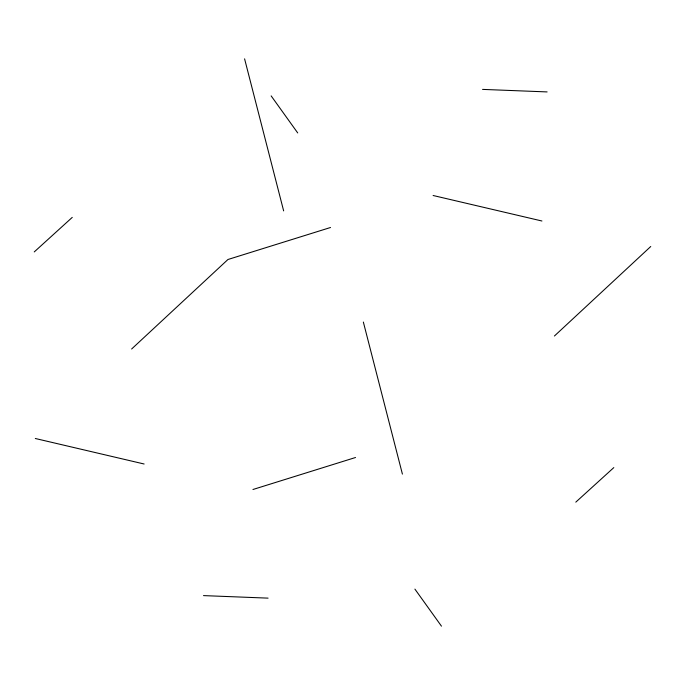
<?xml version="1.0" encoding="UTF-8"?>
<svg xmlns="http://www.w3.org/2000/svg" width="685" height="685" viewBox="0 0 685 685"><rect width="100%" height="100%" fill="white"/><g stroke="black" fill="none" stroke-linecap="round" stroke-linejoin="round"><path stroke-width="1.03" d="M131.631 348.999L227.959 259.495L330.538 227.497M554.422 336.001L650.75 246.506M34.25 251.917L72.25 217.393M575.802 502.139L613.803 467.607M252.945 489.501L355.524 457.503M482.548 89.392L547.118 91.918M203.505 595.607L268.075 598.133M433.108 195.499L541.929 220.998M35.303 438.494L144.124 464.002M271.157 95.891L297.718 132.941M414.904 589.109L441.465 626.158M363.35 322.053L402.412 474.106M244.588 58.841L283.65 210.894"/></g></svg>
